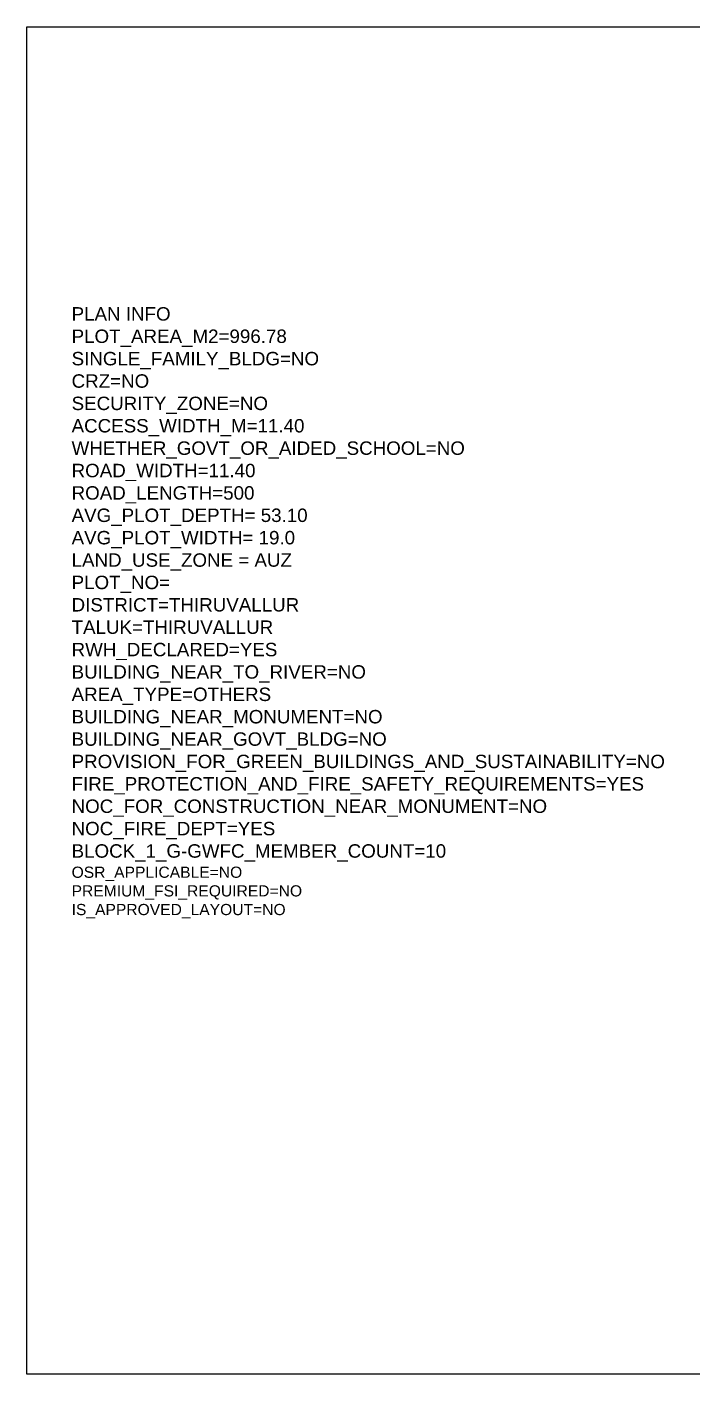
# Model space of a CAD drawing. Header units: metres. Extents: x 574 to 1032, y -195 to -67.
# Drawn here: x 574 to 623.5, y -190.2 to -89.9 of the extents above; entities that cross this region are included whole.
import ezdxf

# ---------------------------------------------------------------- set-up
doc = ezdxf.new("R2010")
doc.units = ezdxf.units.M
doc.header["$LTSCALE"] = 20
doc.header["$MEASUREMENT"] = 0
doc.layers.add('PLAN_INFO', color=1, linetype='Continuous', plot=False)
doc.layers.add('RED', color=1, linetype='Continuous')
doc.styles.get("Standard").update_dxf_attribs({"font": 'arial.ttf'})

msp = doc.modelspace()

# ---------------------------------------------------------------- linework, layer by layer
at = {"layer": 'RED', "color": 1, "ltscale": 100}
msp.add_lwpolyline([(573.97146, -89.86596), (748.9779, -89.86596), (748.9779, -190.21135), (573.97146, -190.21135)], close=True, dxfattribs=at)

# ---------------------------------------------------------------- texts
at = {"layer": 'PLAN_INFO', "insert": (577.29999, -110.73895), "char_height": 1, "width": 36.1755827, "attachment_point": 1}
msp.add_mtext('PLAN INFO\\PPLOT_AREA_M2=996.78\\PSINGLE_FAMILY_BLDG=NO\\PCRZ=NO\\PSECURITY_ZONE=NO\\PACCESS_WIDTH_M=11.40\\PWHETHER_GOVT_OR_AIDED_SCHOOL=NO\\PROAD_WIDTH=11.40\\PROAD_LENGTH=500\\PAVG_PLOT_DEPTH= 53.10\\PAVG_PLOT_WIDTH= 19.0\\PLAND_USE_ZONE = AUZ\\PPLOT_NO=\\PDISTRICT=THIRUVALLUR\\PTALUK=THIRUVALLUR\\PRWH_DECLARED=YES\\PBUILDING_NEAR_TO_RIVER=NO\\PAREA_TYPE=OTHERS\\PBUILDING_NEAR_MONUMENT=NO\\PBUILDING_NEAR_GOVT_BLDG=NO\\PPROVISION_FOR_GREEN_BUILDINGS_AND_SUSTAINABILITY=NO\\PFIRE_PROTECTION_AND_FIRE_SAFETY_REQUIREMENTS=YES\\PNOC_FOR_CONSTRUCTION_NEAR_MONUMENT=NO\\PNOC_FIRE_DEPT=YES\\PBLOCK_1_G-GWFC_MEMBER_COUNT=10\\P{\\H0.83333x;OSR_APPLICABLE=NO\\PPREMIUM_FSI_REQUIRED=NO\\PIS_APPROVED_LAYOUT=NO}', dxfattribs=at)

doc.saveas('drawing.dxf')
